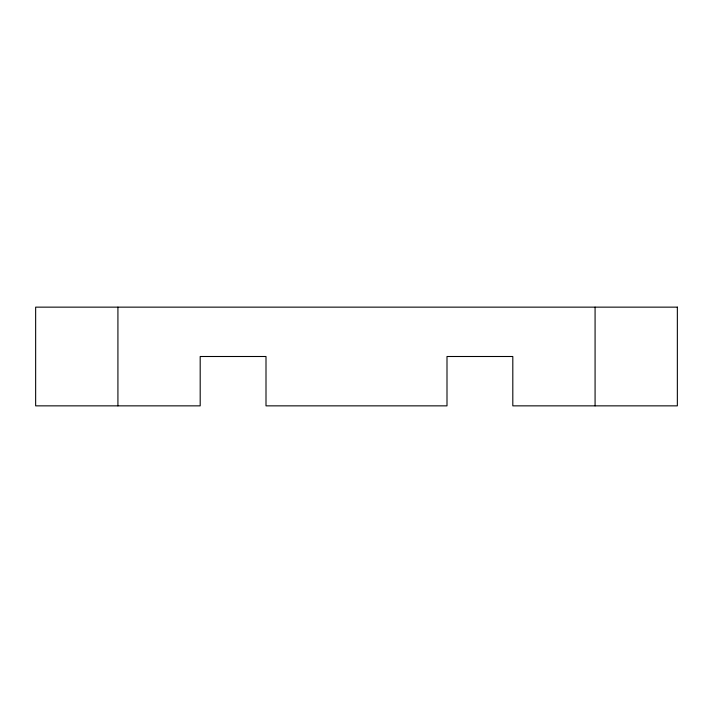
<?xml version="1.0" encoding="UTF-8"?>
<svg xmlns="http://www.w3.org/2000/svg" width="713" height="713" viewBox="0 0 713 713"><rect width="100%" height="100%" fill="white"/><g stroke="black" fill="none" stroke-linecap="round" stroke-linejoin="round"><path stroke-width="1.07" d="M595.079 307.143L595.079 405.857M117.921 307.143L117.921 405.857M677.35 307.143L35.65 307.143L35.65 405.857L200.193 405.857L200.193 356.5L266.002 356.5L266.002 405.857L446.998 405.857L446.998 356.5L512.807 356.5L512.807 405.857L677.35 405.857L677.35 307.143"/></g></svg>
